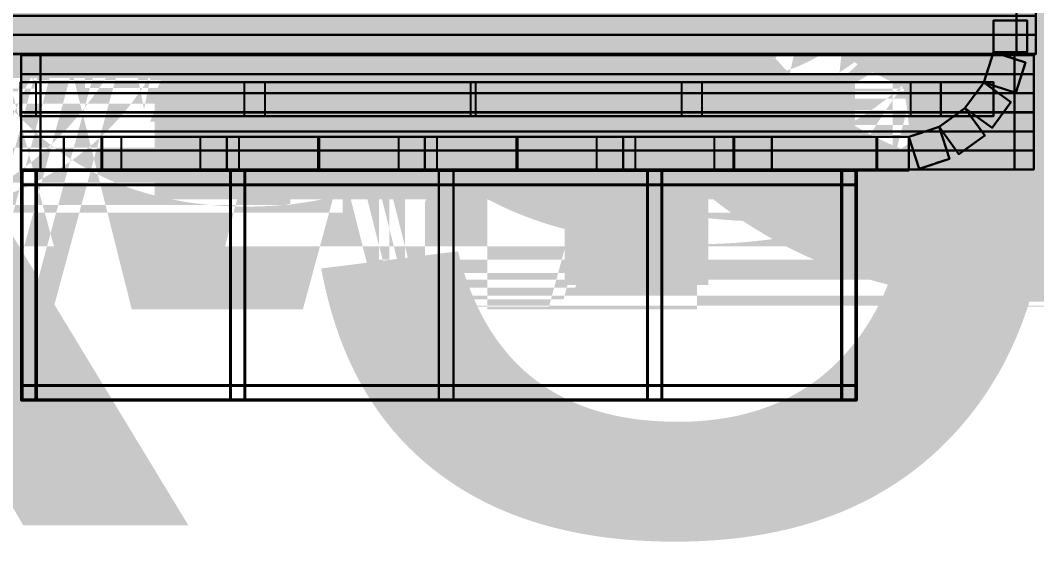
# Model space of a CAD drawing. Header units: inches. Extents: x 121 to 1265, y -33 to 627.
# Drawn here: x 627.2 to 733.3, y -15.5 to 39 of the extents above; entities that cross this region are included whole.
import ezdxf

# ---------------------------------------------------------------- set-up
doc = ezdxf.new("R2010")
doc.units = ezdxf.units.IN
doc.header["$MEASUREMENT"] = 0
for name, color, linetype in [('C5', 2, 'CONTINUOUS'), ('n5', 9, 'CONTINUOUS'), ('R1', 4, 'CONTINUOUS'), ('RT1', 7, 'CONTINUOUS'), ('W1', 5, 'CONTINUOUS')]:
    doc.layers.add(name, color=color, linetype=linetype)

msp = doc.modelspace()

# ---------------------------------------------------------------- linework, layer by layer
at = {"layer": 'C5'}
for points in [[(627.45, 23.24, 98.44), (627.45, -0.64, 98.44), (627.45, -0.64, 102), (627.45, 23.24, 102)], [(628.95, 23.24, 98.44), (628.95, -0.64, 98.44), (627.45, -0.64, 98.44), (627.45, 23.24, 98.44)], [(628.95, -0.64, 102), (628.95, 23.24, 102), (627.45, 23.24, 102), (627.45, -0.64, 102)], [(714.38, 23.24, 98.44), (627.45, 23.24, 98.44), (627.45, 23.24, 102), (714.38, 23.24, 102)], [(714.38, 21.74, 98.44), (627.45, 21.74, 98.44), (627.45, 23.24, 98.44), (714.38, 23.24, 98.44)], [(627.45, 21.74, 102), (714.38, 21.74, 102), (714.38, 23.24, 102), (627.45, 23.24, 102)], [(649.18, 23.24, 98.44), (649.18, -0.64, 98.44), (649.18, -0.64, 102), (649.18, 23.24, 102)], [(650.68, 23.24, 98.44), (650.68, -0.64, 98.44), (649.18, -0.64, 98.44), (649.18, 23.24, 98.44)], [(650.68, -0.64, 102), (650.68, 23.24, 102), (649.18, 23.24, 102), (649.18, -0.64, 102)], [(670.91, 23.24, 98.44), (670.91, -0.64, 98.44), (670.91, -0.64, 102), (670.91, 23.24, 102)], [(672.41, 23.24, 98.44), (672.41, -0.64, 98.44), (670.91, -0.64, 98.44), (670.91, 23.24, 98.44)], [(672.41, -0.64, 102), (672.41, 23.24, 102), (670.91, 23.24, 102), (670.91, -0.64, 102)], [(692.64, 23.24, 98.44), (692.64, -0.64, 98.44), (692.64, -0.64, 102), (692.64, 23.24, 102)], [(694.14, 23.24, 98.44), (694.14, -0.64, 98.44), (692.64, -0.64, 98.44), (692.64, 23.24, 98.44)], [(694.14, -0.64, 102), (694.14, 23.24, 102), (692.64, 23.24, 102), (692.64, -0.64, 102)], [(712.88, -0.64, 98.44), (712.88, 23.24, 98.44), (714.38, 23.24, 98.44), (714.38, -0.64, 98.44)], [(712.88, 23.24, 102), (712.88, -0.64, 102), (714.38, -0.64, 102), (714.38, 23.24, 102)], [(714.38, -0.64, 98.44), (714.38, 23.24, 98.44), (714.38, 23.24, 102), (714.38, -0.64, 102)], [(627.45, 0.86, 98.44), (714.38, 0.86, 98.44), (714.38, -0.64, 98.44), (627.45, -0.64, 98.44)], [(714.38, 0.86, 102), (627.45, 0.86, 102), (627.45, -0.64, 102), (714.38, -0.64, 102)], [(627.45, -0.64, 98.44), (714.38, -0.64, 98.44), (714.38, -0.64, 102), (627.45, -0.64, 102)]]:
    msp.add_3dface(points, dxfattribs=at)
at = {"layer": 'n5'}
for points in [[(731.18, 35.47, -6), (731.18, 224.08, -6), (733.18, 224.08, -6), (733.18, 35.47, -6)], [(731.18, 224.08), (731.18, 35.47), (733.18, 35.47), (733.18, 224.08)], [(733.18, 35.47, -6), (733.18, 224.08, -6), (733.18, 224.08), (733.18, 35.47)], [(733.18, 37.44, -6), (553.41, 37.44, -6), (553.41, 39.44, -6), (733.18, 39.44, -6)], [(553.41, 37.44), (733.18, 37.44), (733.18, 39.44), (553.41, 39.44)], [(553.41, 37.47, -6), (733.18, 37.47, -6), (733.18, 35.47, -6), (553.41, 35.47, -6)], [(733.18, 37.47), (553.41, 37.47), (553.41, 35.47), (733.18, 35.47)], [(733.18, 37.45, -6), (553.41, 37.45, -6), (553.41, 37.45), (733.18, 37.45)], [(733.18, 35.45, -6), (553.41, 35.45, -6), (553.41, 37.45, -6), (733.18, 37.45, -6)], [(553.41, 35.45), (733.18, 35.45), (733.18, 37.45), (553.41, 37.45)], [(553.41, 35.47, -6), (733.18, 35.47, -6), (733.18, 35.47), (553.41, 35.47)], [(732.98, 35.34, -6), (627.32, 35.34, -6), (627.32, 35.34), (732.98, 35.34)], [(732.98, 33.34, -6), (627.32, 33.34, -6), (627.32, 35.34, -6), (732.98, 35.34, -6)], [(627.32, 33.34), (732.98, 33.34), (732.98, 35.34), (627.32, 35.34)], [(627.32, 35.34, -6), (627.32, 23.39, -6), (627.32, 23.39), (627.32, 35.34)], [(629.32, 35.34, -6), (629.32, 23.39, -6), (627.32, 23.39, -6), (627.32, 35.34, -6)], [(629.32, 23.39), (629.32, 35.34), (627.32, 35.34), (627.32, 23.39)], [(730.98, 23.39, -6), (730.98, 35.34, -6), (732.98, 35.34, -6), (732.98, 23.39, -6)], [(730.98, 35.34), (730.98, 23.39), (732.98, 23.39), (732.98, 35.34)], [(732.98, 23.39, -6), (732.98, 35.34, -6), (732.98, 35.34), (732.98, 23.39)], [(732.98, 33.35, -6), (627.32, 33.35, -6), (627.32, 33.35), (732.98, 33.35)], [(732.98, 31.35, -6), (627.32, 31.35, -6), (627.32, 33.35, -6), (732.98, 33.35, -6)], [(627.32, 31.35), (732.98, 31.35), (732.98, 33.35), (627.32, 33.35)], [(732.98, 31.36, -6), (627.32, 31.36, -6), (627.32, 31.36), (732.98, 31.36)], [(732.98, 29.36, -6), (627.32, 29.36, -6), (627.32, 31.36, -6), (732.98, 31.36, -6)], [(627.32, 29.36), (732.98, 29.36), (732.98, 31.36), (627.32, 31.36)], [(732.98, 29.37, -6), (627.32, 29.37, -6), (627.32, 29.37), (732.98, 29.37)], [(732.98, 27.37, -6), (627.32, 27.37, -6), (627.32, 29.37, -6), (732.98, 29.37, -6)], [(627.32, 27.37), (732.98, 27.37), (732.98, 29.37), (627.32, 29.37)], [(732.98, 27.37, -6), (627.32, 27.37, -6), (627.32, 27.37), (732.98, 27.37)], [(732.98, 25.37, -6), (627.32, 25.37, -6), (627.32, 27.37, -6), (732.98, 27.37, -6)], [(627.32, 25.37), (732.98, 25.37), (732.98, 27.37), (627.32, 27.37)], [(627.32, 25.39, -6), (732.98, 25.39, -6), (732.98, 23.39, -6), (627.32, 23.39, -6)], [(732.98, 25.39), (627.32, 25.39), (627.32, 23.39), (732.98, 23.39)], [(732.98, 25.38, -6), (627.32, 25.38, -6), (627.32, 25.38), (732.98, 25.38)], [(732.98, 23.38, -6), (627.32, 23.38, -6), (627.32, 25.38, -6), (732.98, 25.38, -6)], [(627.32, 23.38), (732.98, 23.38), (732.98, 25.38), (627.32, 25.38)], [(627.32, 23.39, -6), (732.98, 23.39, -6), (732.98, 23.39), (627.32, 23.39)]]:
    msp.add_3dface(points, dxfattribs=at)
at = {"layer": 'R1'}
for points in [[(714.5, 23.33, 102.29), (627.32, 23.33, 102.29), (627.32, 23.28, 105.86), (714.5, 23.28, 105.86)], [(714.5, 21.83, 102.27), (627.32, 21.83, 102.27), (627.32, 23.33, 102.29), (714.5, 23.33, 102.29)], [(627.32, 23.33, 102.29), (627.32, -0.67, 102), (627.32, -0.72, 105.56), (627.32, 23.28, 105.86)], [(628.82, 23.33, 102.29), (628.82, -0.67, 102), (627.32, -0.67, 102), (627.32, 23.33, 102.29)], [(627.32, 21.78, 105.84), (714.5, 21.78, 105.84), (714.5, 23.28, 105.86), (627.32, 23.28, 105.86)], [(628.82, -0.72, 105.56), (628.82, 23.28, 105.86), (627.32, 23.28, 105.86), (627.32, -0.72, 105.56)], [(649.12, 23.33, 102.29), (649.12, -0.67, 102), (649.12, -0.72, 105.56), (649.12, 23.28, 105.86)], [(650.62, 23.33, 102.29), (650.62, -0.67, 102), (649.12, -0.67, 102), (649.12, 23.33, 102.29)], [(650.62, -0.72, 105.56), (650.62, 23.28, 105.86), (649.12, 23.28, 105.86), (649.12, -0.72, 105.56)], [(670.91, 23.33, 102.29), (670.91, -0.67, 102), (670.91, -0.72, 105.56), (670.91, 23.28, 105.86)], [(672.41, 23.33, 102.29), (672.41, -0.67, 102), (670.91, -0.67, 102), (670.91, 23.33, 102.29)], [(672.41, -0.72, 105.56), (672.41, 23.28, 105.86), (670.91, 23.28, 105.86), (670.91, -0.72, 105.56)], [(692.7, 23.33, 102.29), (692.7, -0.67, 102), (692.7, -0.72, 105.56), (692.7, 23.28, 105.86)], [(694.2, 23.33, 102.29), (694.2, -0.67, 102), (692.7, -0.67, 102), (692.7, 23.33, 102.29)], [(694.2, -0.72, 105.56), (694.2, 23.28, 105.86), (692.7, 23.28, 105.86), (692.7, -0.72, 105.56)], [(713, -0.67, 102), (713, 23.33, 102.29), (714.5, 23.33, 102.29), (714.5, -0.67, 102)], [(713, 23.28, 105.86), (713, -0.72, 105.56), (714.5, -0.72, 105.56), (714.5, 23.28, 105.86)], [(714.5, -0.67, 102), (714.5, 23.33, 102.29), (714.5, 23.28, 105.86), (714.5, -0.72, 105.56)], [(627.32, 0.83, 102.02), (714.5, 0.83, 102.02), (714.5, -0.67, 102), (627.32, -0.67, 102)], [(714.5, 0.78, 105.58), (627.32, 0.78, 105.58), (627.32, -0.72, 105.56), (714.5, -0.72, 105.56)], [(627.32, -0.67, 102), (714.5, -0.67, 102), (714.5, -0.72, 105.56), (627.32, -0.72, 105.56)]]:
    msp.add_3dface(points, dxfattribs=at)
at = {"layer": 'RT1'}
for points in [[(728.79, 32.5, 124.09), (728.76, 32.5, 122.64), (627.23, 32.5, 124.75), (627.26, 32.5, 126.2)], [(728.79, 32.5, 124.09), (627.26, 32.5, 126.2), (627.26, 28.96, 126.2), (728.79, 28.96, 124.09)], [(723.27, 28.96, 108.09), (627.26, 28.96, 110.09), (627.26, 32.5, 110.09), (723.27, 32.5, 108.09)], [(723.27, 32.5, 108.09), (627.26, 32.5, 110.09), (627.29, 32.5, 111.54), (723.3, 32.5, 109.55)], [(627.26, 28.96, 110.09), (627.26, 28.96, 126.17), (627.26, 32.5, 126.17), (627.26, 32.5, 110.09)], [(627.26, 32.5, 110.09), (627.26, 32.5, 126.17), (628.72, 32.5, 126.17), (628.72, 32.5, 110.09)], [(650.63, 32.5, 125.72), (628.83, 32.5, 111.26), (628.83, 28.96, 111.26), (650.63, 28.96, 125.72)], [(650.63, 32.5, 125.72), (651.44, 32.5, 124.5), (629.63, 32.5, 110.04), (628.83, 32.5, 111.26)], [(674.24, 32.5, 110.32), (673.39, 32.5, 109.14), (651.9, 32.5, 124.49), (652.75, 32.5, 125.67)], [(674.24, 32.5, 110.32), (652.75, 32.5, 125.67), (652.75, 28.96, 125.67), (674.24, 28.96, 110.32)], [(696.24, 32.5, 124.77), (674.73, 32.5, 110.3), (674.73, 28.96, 110.3), (696.24, 28.96, 124.77)], [(696.24, 32.5, 124.77), (697.05, 32.5, 123.56), (675.54, 32.5, 109.1), (674.73, 32.5, 110.3)], [(720.14, 32.5, 109.37), (719.3, 32.5, 108.18), (697.51, 32.5, 123.53), (698.35, 32.5, 124.72)], [(720.14, 32.5, 109.37), (698.35, 32.5, 124.72), (698.35, 28.96, 124.72), (720.14, 28.96, 109.37)], [(728.79, 32.5, 127.84), (723.27, 32.5, 108.09), (721.87, 32.5, 108.48), (727.38, 32.5, 128.23)], [(728.79, 28.96, 127.84), (723.27, 28.96, 108.09), (723.27, 32.5, 108.09), (728.79, 32.5, 127.84)], [(728.79, 28.96, 124.09), (627.26, 28.96, 126.2), (627.23, 28.96, 124.75), (728.76, 28.96, 122.64)], [(723.27, 28.96, 108.09), (723.3, 28.96, 109.55), (627.29, 28.96, 111.54), (627.26, 28.96, 110.09)], [(627.26, 28.96, 110.09), (628.72, 28.96, 110.09), (628.72, 28.96, 126.17), (627.26, 28.96, 126.17)], [(650.63, 28.96, 125.72), (628.83, 28.96, 111.26), (629.63, 28.96, 110.04), (651.44, 28.96, 124.5)], [(674.24, 28.96, 110.32), (652.75, 28.96, 125.67), (651.9, 28.96, 124.49), (673.39, 28.96, 109.14)], [(696.24, 28.96, 124.77), (674.73, 28.96, 110.3), (675.54, 28.96, 109.1), (697.05, 28.96, 123.56)], [(720.14, 28.96, 109.37), (698.35, 28.96, 124.72), (697.51, 28.96, 123.53), (719.3, 28.96, 108.18)], [(728.79, 28.96, 127.84), (727.38, 28.96, 128.23), (721.87, 28.96, 108.48), (723.27, 28.96, 108.09)]]:
    msp.add_3dface(points, dxfattribs=at)
at = {"layer": 'W1'}
for points in [[(728.79, 35.64), (728.79, 38.96), (732.29, 38.96), (732.29, 35.64)], [(728.79, 35.64, 1.5), (728.79, 38.96, 1.5), (728.79, 38.96), (728.79, 35.64)], [(728.79, 38.96), (728.79, 38.96, 138), (732.29, 38.96, 138), (732.29, 38.96)], [(728.79, 37.46), (728.79, 37.46, 138), (728.79, 38.96, 138), (728.79, 38.96)], [(728.79, 38.96, 138), (728.79, 35.64, 138), (732.29, 35.64, 138), (732.29, 38.96, 138)], [(728.79, 38.96, 136.5), (728.79, 35.64, 136.5), (728.79, 35.64, 138), (728.79, 38.96, 138)], [(728.79, 38.96, 46), (728.79, 35.64, 46), (732.29, 35.64, 46), (732.29, 38.96, 46)], [(728.79, 38.96, 44.5), (728.79, 35.64, 44.5), (728.79, 35.64, 46), (728.79, 38.96, 46)], [(728.79, 38.96, 92), (728.79, 35.64, 92), (732.29, 35.64, 92), (732.29, 38.96, 92)], [(728.79, 38.96, 90.5), (728.79, 35.64, 90.5), (728.79, 35.64, 92), (728.79, 38.96, 92)], [(732.29, 38.96, 1.5), (732.29, 35.64, 1.5), (732.29, 35.64), (732.29, 38.96)], [(732.29, 37.46, 138), (732.29, 37.46), (732.29, 38.96), (732.29, 38.96, 138)], [(732.29, 35.64, 136.5), (732.29, 38.96, 136.5), (732.29, 38.96, 138), (732.29, 35.64, 138)], [(732.29, 35.64, 44.5), (732.29, 38.96, 44.5), (732.29, 38.96, 46), (732.29, 35.64, 46)], [(732.29, 35.64, 90.5), (732.29, 38.96, 90.5), (732.29, 38.96, 92), (732.29, 35.64, 92)], [(728.79, 37.14, 138), (728.79, 37.14), (728.79, 35.64), (728.79, 35.64, 138)], [(732.29, 37.14), (732.29, 37.14, 138), (732.29, 35.64, 138), (732.29, 35.64)], [(727.76, 32.47), (728.79, 35.64), (732.11, 34.56), (731.09, 31.39)], [(727.76, 32.47, 1.5), (728.79, 35.64, 1.5), (728.79, 35.64), (727.76, 32.47)], [(728.79, 35.64, 138), (727.76, 32.47, 138), (731.09, 31.39, 138), (732.11, 34.56, 138)], [(728.79, 35.64, 136.5), (727.76, 32.47, 136.5), (727.76, 32.47, 138), (728.79, 35.64, 138)], [(728.79, 35.64, 46), (727.76, 32.47, 46), (731.09, 31.39, 46), (732.11, 34.56, 46)], [(728.79, 35.64, 44.5), (727.76, 32.47, 44.5), (727.76, 32.47, 46), (728.79, 35.64, 46)], [(728.79, 35.64, 92), (727.76, 32.47, 92), (731.09, 31.39, 92), (732.11, 34.56, 92)], [(728.79, 35.64, 90.5), (727.76, 32.47, 90.5), (727.76, 32.47, 92), (728.79, 35.64, 92)], [(728.32, 34.21), (728.32, 34.21, 138), (728.79, 35.64, 138), (728.79, 35.64)], [(728.79, 35.64), (728.79, 35.64, 138), (732.11, 34.56, 138), (732.11, 34.56)], [(728.79, 35.64, 138), (728.79, 35.64), (732.29, 35.64), (732.29, 35.64, 138)], [(732.11, 34.56, 1.5), (731.09, 31.39, 1.5), (731.09, 31.39), (732.11, 34.56)], [(731.09, 31.39, 136.5), (732.11, 34.56, 136.5), (732.11, 34.56, 138), (731.09, 31.39, 138)], [(731.09, 31.39, 44.5), (732.11, 34.56, 44.5), (732.11, 34.56, 46), (731.09, 31.39, 46)], [(731.09, 31.39, 90.5), (732.11, 34.56, 90.5), (732.11, 34.56, 92), (731.09, 31.39, 92)], [(731.65, 33.13, 138), (731.65, 33.13), (732.11, 34.56), (732.11, 34.56, 138)], [(728.22, 33.9, 138), (728.22, 33.9), (727.76, 32.47), (727.76, 32.47, 138)], [(725.8, 29.78), (727.76, 32.47), (730.59, 30.42), (728.63, 27.73)], [(725.8, 29.78, 1.5), (727.76, 32.47, 1.5), (727.76, 32.47), (725.8, 29.78)], [(727.76, 32.47, 138), (725.8, 29.78, 138), (728.63, 27.73, 138), (730.59, 30.42, 138)], [(727.76, 32.47, 136.5), (725.8, 29.78, 136.5), (725.8, 29.78, 138), (727.76, 32.47, 138)], [(727.76, 32.47, 46), (725.8, 29.78, 46), (728.63, 27.73, 46), (730.59, 30.42, 46)], [(727.76, 32.47, 44.5), (725.8, 29.78, 44.5), (725.8, 29.78, 46), (727.76, 32.47, 46)], [(727.76, 32.47, 92), (725.8, 29.78, 92), (728.63, 27.73, 92), (730.59, 30.42, 92)], [(727.76, 32.47, 90.5), (725.8, 29.78, 90.5), (725.8, 29.78, 92), (727.76, 32.47, 92)], [(726.88, 31.26), (726.88, 31.26, 138), (727.76, 32.47, 138), (727.76, 32.47)], [(727.76, 32.47), (727.76, 32.47, 138), (730.59, 30.42, 138), (730.59, 30.42)], [(727.76, 32.47, 138), (727.76, 32.47), (731.09, 31.39), (731.09, 31.39, 138)], [(731.55, 32.82), (731.55, 32.82, 138), (731.09, 31.39, 138), (731.09, 31.39)], [(726.68, 31, 138), (726.68, 31), (725.8, 29.78), (725.8, 29.78, 138)], [(723.11, 27.83), (725.8, 29.78), (727.86, 26.95), (725.17, 25)], [(723.11, 27.83, 1.5), (725.8, 29.78, 1.5), (725.8, 29.78), (723.11, 27.83)], [(725.8, 29.78, 138), (723.11, 27.83, 138), (725.17, 25, 138), (727.86, 26.95, 138)], [(725.8, 29.78, 136.5), (723.11, 27.83, 136.5), (723.11, 27.83, 138), (725.8, 29.78, 138)], [(725.8, 29.78, 46), (723.11, 27.83, 46), (725.17, 25, 46), (727.86, 26.95, 46)], [(725.8, 29.78, 44.5), (723.11, 27.83, 44.5), (723.11, 27.83, 46), (725.8, 29.78, 46)], [(725.8, 29.78, 92), (723.11, 27.83, 92), (725.17, 25, 92), (727.86, 26.95, 92)], [(725.8, 29.78, 90.5), (723.11, 27.83, 90.5), (723.11, 27.83, 92), (725.8, 29.78, 92)], [(724.59, 28.9), (724.59, 28.9, 138), (725.8, 29.78, 138), (725.8, 29.78)], [(725.8, 29.78), (725.8, 29.78, 138), (727.86, 26.95, 138), (727.86, 26.95)], [(725.8, 29.78, 138), (725.8, 29.78), (728.63, 27.73), (728.63, 27.73, 138)], [(730.59, 30.42, 1.5), (728.63, 27.73, 1.5), (728.63, 27.73), (730.59, 30.42)], [(728.63, 27.73, 136.5), (730.59, 30.42, 136.5), (730.59, 30.42, 138), (728.63, 27.73, 138)], [(728.63, 27.73, 44.5), (730.59, 30.42, 44.5), (730.59, 30.42, 46), (728.63, 27.73, 46)], [(728.63, 27.73, 90.5), (730.59, 30.42, 90.5), (730.59, 30.42, 92), (728.63, 27.73, 92)], [(729.71, 29.2, 138), (729.71, 29.2), (730.59, 30.42), (730.59, 30.42, 138)], [(724.33, 28.71, 138), (724.33, 28.71), (723.11, 27.83), (723.11, 27.83, 138)], [(729.52, 28.94), (729.52, 28.94, 138), (728.63, 27.73, 138), (728.63, 27.73)], [(719.95, 26.8), (723.11, 27.83), (724.19, 24.5), (721.03, 23.47)], [(719.95, 26.8, 1.5), (723.11, 27.83, 1.5), (723.11, 27.83), (719.95, 26.8)], [(723.11, 27.83, 138), (719.95, 26.8, 138), (721.03, 23.47, 138), (724.19, 24.5, 138)], [(723.11, 27.83, 136.5), (719.95, 26.8, 136.5), (719.95, 26.8, 138), (723.11, 27.83, 138)], [(723.11, 27.83, 46), (719.95, 26.8, 46), (721.03, 23.47, 46), (724.19, 24.5, 46)], [(723.11, 27.83, 44.5), (719.95, 26.8, 44.5), (719.95, 26.8, 46), (723.11, 27.83, 46)], [(723.11, 27.83, 92), (719.95, 26.8, 92), (721.03, 23.47, 92), (724.19, 24.5, 92)], [(723.11, 27.83, 90.5), (719.95, 26.8, 90.5), (719.95, 26.8, 92), (723.11, 27.83, 92)], [(721.69, 27.36), (721.69, 27.36, 138), (723.11, 27.83, 138), (723.11, 27.83)], [(723.11, 27.83), (723.11, 27.83, 138), (724.19, 24.5, 138), (724.19, 24.5)], [(723.11, 27.83, 138), (723.11, 27.83), (725.17, 25), (725.17, 25, 138)], [(716.57, 23.3), (627.29, 23.3), (627.29, 26.8), (716.57, 26.8)], [(627.29, 26.8, 1.5), (716.57, 26.8, 1.5), (716.57, 26.8), (627.29, 26.8)], [(627.29, 23.3), (627.29, 23.3, 138), (627.29, 26.8, 138), (627.29, 26.8)], [(628.79, 26.8, 138), (628.79, 26.8), (627.29, 26.8), (627.29, 26.8, 138)], [(627.29, 23.3, 138), (716.57, 23.3, 138), (716.57, 26.8, 138), (627.29, 26.8, 138)], [(716.57, 26.8, 136.5), (627.29, 26.8, 136.5), (627.29, 26.8, 138), (716.57, 26.8, 138)], [(627.29, 23.3, 46), (631.77, 23.3, 46), (631.77, 26.8, 46), (627.29, 26.8, 46)], [(631.77, 26.8, 44.5), (627.29, 26.8, 44.5), (627.29, 26.8, 46), (631.77, 26.8, 46)], [(627.29, 23.3, 92), (631.77, 23.3, 92), (631.77, 26.8, 92), (627.29, 26.8, 92)], [(631.77, 26.8, 90.5), (627.29, 26.8, 90.5), (627.29, 26.8, 92), (631.77, 26.8, 92)], [(631.77, 23.3), (631.77, 23.3, 138), (631.77, 26.8, 138), (631.77, 26.8)], [(633.27, 26.8, 138), (633.27, 26.8), (631.77, 26.8), (631.77, 26.8, 138)], [(635.7, 23.3, 96), (631.77, 23.3, 96), (631.77, 26.8, 96), (635.7, 26.8, 96)], [(631.77, 26.8, 97.5), (635.7, 26.8, 97.5), (635.7, 26.8, 96), (631.77, 26.8, 96)], [(631.77, 23.3, 46), (635.7, 23.3, 46), (635.7, 26.8, 46), (631.77, 26.8, 46)], [(635.7, 26.8, 44.5), (631.77, 26.8, 44.5), (631.77, 26.8, 46), (635.7, 26.8, 46)], [(631.77, 23.3, 92), (635.7, 23.3, 92), (635.7, 26.8, 92), (631.77, 26.8, 92)], [(635.7, 26.8, 90.5), (631.77, 26.8, 90.5), (631.77, 26.8, 92), (635.7, 26.8, 92)], [(634.2, 26.8), (634.2, 26.8, 138), (635.7, 26.8, 138), (635.7, 26.8)], [(635.7, 23.3, 138), (635.7, 23.3), (635.7, 26.8), (635.7, 26.8, 138)], [(701.7, 23.3, 96), (635.7, 23.3, 96), (635.7, 26.8, 96), (701.7, 26.8, 96)], [(635.7, 26.8, 97.5), (701.7, 26.8, 97.5), (701.7, 26.8, 96), (635.7, 26.8, 96)], [(635.77, 23.3, 96), (635.77, 23.3, 138), (635.77, 26.8, 138), (635.77, 26.8, 96)], [(637.27, 26.8, 138), (637.27, 26.8, 96), (635.77, 26.8, 96), (635.77, 26.8, 138)], [(635.77, 23.3, 112), (701.64, 23.3, 112), (701.64, 26.8, 112), (635.77, 26.8, 112)], [(701.64, 26.8, 110.5), (635.77, 26.8, 110.5), (635.77, 26.8, 112), (701.64, 26.8, 112)], [(637.74, 23.3, 96), (646.03, 23.3, 112), (646.03, 26.8, 112), (637.74, 26.8, 96)], [(647.36, 26.8, 111.31), (639.07, 26.8, 95.31), (637.74, 26.8, 96), (646.03, 26.8, 112)], [(647.27, 26.8, 112), (647.27, 26.8, 138), (648.77, 26.8, 138), (648.77, 26.8, 112)], [(656.97, 26.8, 95.31), (648.68, 26.8, 111.31), (650.01, 26.8, 112), (658.3, 26.8, 96)], [(648.77, 23.3, 138), (648.77, 23.3, 112), (648.77, 26.8, 112), (648.77, 26.8, 138)], [(650.01, 23.3, 112), (658.3, 23.3, 96), (658.3, 26.8, 96), (650.01, 26.8, 112)], [(658.42, 23.3, 96), (666.71, 23.3, 112), (666.71, 26.8, 112), (658.42, 26.8, 96)], [(668.04, 26.8, 111.31), (659.75, 26.8, 95.31), (658.42, 26.8, 96), (666.71, 26.8, 112)], [(667.95, 26.8, 112), (667.95, 26.8, 138), (669.45, 26.8, 138), (669.45, 26.8, 112)], [(677.66, 26.8, 95.31), (669.36, 26.8, 111.31), (670.7, 26.8, 112), (678.99, 26.8, 96)], [(669.45, 23.3, 138), (669.45, 23.3, 112), (669.45, 26.8, 112), (669.45, 26.8, 138)], [(670.7, 23.3, 112), (678.99, 23.3, 96), (678.99, 26.8, 96), (670.7, 26.8, 112)], [(679.11, 23.3, 96), (687.4, 23.3, 112), (687.4, 26.8, 112), (679.11, 26.8, 96)], [(688.73, 26.8, 111.31), (680.44, 26.8, 95.31), (679.11, 26.8, 96), (687.4, 26.8, 112)], [(688.64, 26.8, 112), (688.64, 26.8, 138), (690.14, 26.8, 138), (690.14, 26.8, 112)], [(698.34, 26.8, 95.31), (690.05, 26.8, 111.31), (691.38, 26.8, 112), (699.67, 26.8, 96)], [(690.14, 23.3, 138), (690.14, 23.3, 112), (690.14, 26.8, 112), (690.14, 26.8, 138)], [(691.38, 23.3, 112), (699.67, 23.3, 96), (699.67, 26.8, 96), (691.38, 26.8, 112)], [(700.14, 26.8, 96), (700.14, 26.8, 138), (701.64, 26.8, 138), (701.64, 26.8, 96)], [(701.64, 23.3, 138), (701.64, 23.3, 96), (701.64, 26.8, 96), (701.64, 26.8, 138)], [(701.7, 23.3), (701.7, 23.3, 138), (701.7, 26.8, 138), (701.7, 26.8)], [(703.2, 26.8, 138), (703.2, 26.8), (701.7, 26.8), (701.7, 26.8, 138)], [(705.64, 23.3, 96), (701.7, 23.3, 96), (701.7, 26.8, 96), (705.64, 26.8, 96)], [(701.7, 26.8, 97.5), (705.64, 26.8, 97.5), (705.64, 26.8, 96), (701.7, 26.8, 96)], [(701.7, 23.3, 46), (705.64, 23.3, 46), (705.64, 26.8, 46), (701.7, 26.8, 46)], [(705.64, 26.8, 44.5), (701.7, 26.8, 44.5), (701.7, 26.8, 46), (705.64, 26.8, 46)], [(701.7, 23.3, 92), (705.64, 23.3, 92), (705.64, 26.8, 92), (701.7, 26.8, 92)], [(705.64, 26.8, 90.5), (701.7, 26.8, 90.5), (701.7, 26.8, 92), (705.64, 26.8, 92)], [(704.14, 26.8), (704.14, 26.8, 138), (705.64, 26.8, 138), (705.64, 26.8)], [(705.64, 23.3, 138), (705.64, 23.3), (705.64, 26.8), (705.64, 26.8, 138)], [(705.64, 23.3, 46), (716.57, 23.3, 46), (716.57, 26.8, 46), (705.64, 26.8, 46)], [(716.57, 26.8, 44.5), (705.64, 26.8, 44.5), (705.64, 26.8, 46), (716.57, 26.8, 46)], [(705.64, 23.3, 92), (716.57, 23.3, 92), (716.57, 26.8, 92), (705.64, 26.8, 92)], [(716.57, 26.8, 90.5), (705.64, 26.8, 90.5), (705.64, 26.8, 92), (716.57, 26.8, 92)], [(715.07, 26.8), (715.07, 26.8, 138), (716.57, 26.8, 138), (716.57, 26.8)], [(716.57, 23.3, 138), (716.57, 23.3), (716.57, 26.8), (716.57, 26.8, 138)], [(716.62, 26.8), (719.94, 26.8), (719.94, 23.3), (716.62, 23.3)], [(716.62, 26.8, 1.5), (719.94, 26.8, 1.5), (719.94, 26.8), (716.62, 26.8)], [(719.94, 26.8, 138), (716.62, 26.8, 138), (716.62, 23.3, 138), (719.94, 23.3, 138)], [(719.94, 26.8, 136.5), (716.62, 26.8, 136.5), (716.62, 26.8, 138), (719.94, 26.8, 138)], [(716.62, 26.8, 138), (716.62, 26.8), (716.62, 23.3), (716.62, 23.3, 138)], [(718.12, 26.8, 138), (718.12, 26.8), (716.62, 26.8), (716.62, 26.8, 138)], [(719.94, 26.8, 46), (716.62, 26.8, 46), (716.62, 23.3, 46), (719.94, 23.3, 46)], [(719.94, 26.8, 44.5), (716.62, 26.8, 44.5), (716.62, 26.8, 46), (719.94, 26.8, 46)], [(719.94, 26.8, 92), (716.62, 26.8, 92), (716.62, 23.3, 92), (719.94, 23.3, 92)], [(719.94, 26.8, 90.5), (716.62, 26.8, 90.5), (716.62, 26.8, 92), (719.94, 26.8, 92)], [(718.44, 26.8), (718.44, 26.8, 138), (719.94, 26.8, 138), (719.94, 26.8)], [(719.94, 26.8), (719.94, 26.8, 138), (719.94, 23.3, 138), (719.94, 23.3)], [(721.38, 27.26, 138), (721.38, 27.26), (719.95, 26.8), (719.95, 26.8, 138)], [(719.95, 26.8, 138), (719.95, 26.8), (721.03, 23.47), (721.03, 23.47, 138)], [(727.86, 26.95, 1.5), (725.17, 25, 1.5), (725.17, 25), (727.86, 26.95)], [(725.17, 25, 136.5), (727.86, 26.95, 136.5), (727.86, 26.95, 138), (725.17, 25, 138)], [(725.17, 25, 44.5), (727.86, 26.95, 44.5), (727.86, 26.95, 46), (725.17, 25, 46)], [(725.17, 25, 90.5), (727.86, 26.95, 90.5), (727.86, 26.95, 92), (725.17, 25, 92)], [(726.65, 26.07, 138), (726.65, 26.07), (727.86, 26.95), (727.86, 26.95, 138)], [(726.38, 25.88), (726.38, 25.88, 138), (725.17, 25, 138), (725.17, 25)], [(724.19, 24.5, 1.5), (721.03, 23.47, 1.5), (721.03, 23.47), (724.19, 24.5)], [(721.03, 23.47, 136.5), (724.19, 24.5, 136.5), (724.19, 24.5, 138), (721.03, 23.47, 138)], [(721.03, 23.47, 44.5), (724.19, 24.5, 44.5), (724.19, 24.5, 46), (721.03, 23.47, 46)], [(721.03, 23.47, 90.5), (724.19, 24.5, 90.5), (724.19, 24.5, 92), (721.03, 23.47, 92)], [(722.77, 24.04, 138), (722.77, 24.04), (724.19, 24.5), (724.19, 24.5, 138)], [(722.46, 23.93), (722.46, 23.93, 138), (721.03, 23.47, 138), (721.03, 23.47)], [(716.57, 23.3, 1.5), (627.29, 23.3, 1.5), (627.29, 23.3), (716.57, 23.3)], [(628.79, 23.3), (628.79, 23.3, 138), (627.29, 23.3, 138), (627.29, 23.3)], [(627.29, 23.3, 136.5), (716.57, 23.3, 136.5), (716.57, 23.3, 138), (627.29, 23.3, 138)], [(627.29, 23.3, 44.5), (631.77, 23.3, 44.5), (631.77, 23.3, 46), (627.29, 23.3, 46)], [(627.29, 23.3, 90.5), (631.77, 23.3, 90.5), (631.77, 23.3, 92), (627.29, 23.3, 92)], [(633.27, 23.3), (633.27, 23.3, 138), (631.77, 23.3, 138), (631.77, 23.3)], [(635.7, 23.3, 97.5), (631.77, 23.3, 97.5), (631.77, 23.3, 96), (635.7, 23.3, 96)], [(631.77, 23.3, 44.5), (635.7, 23.3, 44.5), (635.7, 23.3, 46), (631.77, 23.3, 46)], [(631.77, 23.3, 90.5), (635.7, 23.3, 90.5), (635.7, 23.3, 92), (631.77, 23.3, 92)], [(634.2, 23.3, 138), (634.2, 23.3), (635.7, 23.3), (635.7, 23.3, 138)], [(701.7, 23.3, 97.5), (635.7, 23.3, 97.5), (635.7, 23.3, 96), (701.7, 23.3, 96)], [(637.27, 23.3, 96), (637.27, 23.3, 138), (635.77, 23.3, 138), (635.77, 23.3, 96)], [(635.77, 23.3, 110.5), (701.64, 23.3, 110.5), (701.64, 23.3, 112), (635.77, 23.3, 112)], [(639.07, 23.3, 95.31), (647.36, 23.3, 111.31), (646.03, 23.3, 112), (637.74, 23.3, 96)], [(647.27, 23.3, 138), (647.27, 23.3, 112), (648.77, 23.3, 112), (648.77, 23.3, 138)], [(648.68, 23.3, 111.31), (656.97, 23.3, 95.31), (658.3, 23.3, 96), (650.01, 23.3, 112)], [(659.75, 23.3, 95.31), (668.04, 23.3, 111.31), (666.71, 23.3, 112), (658.42, 23.3, 96)], [(667.95, 23.3, 138), (667.95, 23.3, 112), (669.45, 23.3, 112), (669.45, 23.3, 138)], [(669.36, 23.3, 111.31), (677.66, 23.3, 95.31), (678.99, 23.3, 96), (670.7, 23.3, 112)], [(680.44, 23.3, 95.31), (688.73, 23.3, 111.31), (687.4, 23.3, 112), (679.11, 23.3, 96)], [(688.64, 23.3, 138), (688.64, 23.3, 112), (690.14, 23.3, 112), (690.14, 23.3, 138)], [(690.05, 23.3, 111.31), (698.34, 23.3, 95.31), (699.67, 23.3, 96), (691.38, 23.3, 112)], [(700.14, 23.3, 138), (700.14, 23.3, 96), (701.64, 23.3, 96), (701.64, 23.3, 138)], [(703.2, 23.3), (703.2, 23.3, 138), (701.7, 23.3, 138), (701.7, 23.3)], [(705.64, 23.3, 97.5), (701.7, 23.3, 97.5), (701.7, 23.3, 96), (705.64, 23.3, 96)], [(701.7, 23.3, 44.5), (705.64, 23.3, 44.5), (705.64, 23.3, 46), (701.7, 23.3, 46)], [(701.7, 23.3, 90.5), (705.64, 23.3, 90.5), (705.64, 23.3, 92), (701.7, 23.3, 92)], [(704.14, 23.3, 138), (704.14, 23.3), (705.64, 23.3), (705.64, 23.3, 138)], [(705.64, 23.3, 44.5), (716.57, 23.3, 44.5), (716.57, 23.3, 46), (705.64, 23.3, 46)], [(705.64, 23.3, 90.5), (716.57, 23.3, 90.5), (716.57, 23.3, 92), (705.64, 23.3, 92)], [(715.07, 23.3, 138), (715.07, 23.3), (716.57, 23.3), (716.57, 23.3, 138)], [(719.94, 23.3, 1.5), (716.62, 23.3, 1.5), (716.62, 23.3), (719.94, 23.3)], [(716.62, 23.3, 136.5), (719.94, 23.3, 136.5), (719.94, 23.3, 138), (716.62, 23.3, 138)], [(718.12, 23.3), (718.12, 23.3, 138), (716.62, 23.3, 138), (716.62, 23.3)], [(716.62, 23.3, 44.5), (719.94, 23.3, 44.5), (719.94, 23.3, 46), (716.62, 23.3, 46)], [(716.62, 23.3, 90.5), (719.94, 23.3, 90.5), (719.94, 23.3, 92), (716.62, 23.3, 92)], [(718.44, 23.3, 138), (718.44, 23.3), (719.94, 23.3), (719.94, 23.3, 138)]]:
    msp.add_3dface(points, dxfattribs=at)

# ---------------------------------------------------------------- texts
at = {"layer": 'C5t'}
msp.add_text('C2', height=120, dxfattribs=at).set_placement((670.91, 11.3, 102.37))
at = {"layer": 'n1t'}
msp.add_text('W144', height=120, dxfattribs=at).set_placement((238.28, 35.36, 135.94))
at = {"layer": 'n5t'}
for s, p in [('C29', (680.15, 29.37, -2.06)), ('C26', (517.28, 20.27, -2.06))]:
    msp.add_text(s, height=120, dxfattribs=at).set_placement(p)
at = {"layer": 'R1t'}
for s, p in [('R1', (670.88, 11.33, 106.23)), ('R5', (536.32, -13.77, 170.4))]:
    msp.add_text(s, height=120, dxfattribs=at).set_placement(p)
at = {"layer": 'W1t'}
for s, p in [('W181', (728.79, 37.3, 141.94)), ('W103', (235.37, 35.36, 135.94)), ('W108', (273.16, 35.36, 135.94)), ('W195', (411.13, 35.36, 167.65)), ('W29', (536.31, 35.33, 195.94)), ('W106', (233.34, 34.69, 135.94)), ('W102', (275.24, 34.69, 135.94)), ('W180', (728.27, 34.06, 141.94)), ('W107', (232.07, 32.94, 135.94)), ('W101', (276.51, 32.94, 135.94)), ('W204', (508.57, 31.56, 195.94)), ('W203', (510.27, 31.83, 195.94)), ('W202', (562.32, 31.83, 195.94)), ('W201', (564.02, 31.56, 195.94)), ('W179', (726.78, 31.13, 141.94)), ('W196', (411.94, 30.26, 167.86)), ('W205', (507.04, 30.78, 195.94)), ('W200', (565.55, 30.78, 195.94)), ('W206', (505.82, 29.56, 195.94)), ('W194', (566.76, 29.57, 195.94)), ('W178', (724.46, 28.81, 141.94)), ('W207', (505.04, 28.03, 195.94)), ('W193', (567.54, 28.03, 195.94)), ('W176', (718.28, 26.8, 141.94)), ('W197', (414.28, 25.67, 168.03)), ('W177', (721.53, 27.31, 141.94)), ('W208', (504.77, 23.34, 195.94)), ('W198', (417.94, 22.02, 168.16)), ('W47', (671.93, 23.3, 141.94)), ('W100', (276.49, 21.22, 135.94)), ('W117', (232.11, 21.22, 135.94)), ('W118', (233.38, 19.47, 135.94)), ('W199', (422.53, 19.68, 168.23)), ('W141', (567.8, 21.2, 195.94)), ('W109', (235.44, 18.8, 135.94)), ('W39', (501.27, 17.29, 195.94)), ('W175', (427.98, 18.87, 171.8)), ('W209', (465.73, 15.37, 170.06)), ('W49', (597.51, 15.37, 170.06)), ('W225', (505.12, 13.98, 195.94)), ('W226', (506.19, 11.89, 195.94)), ('W191', (567.53, 12.6, 195.94)), ('W190', (566.75, 11.06, 195.94)), ('W227', (507.85, 10.23, 195.94)), ('W189', (565.53, 9.85, 195.94)), ('W228', (509.94, 9.17, 195.94)), ('W182', (512.26, 8.8, 195.94)), ('W28', (538.32, 8.8, 195.94)), ('W188', (564, 9.07, 195.94))]:
    msp.add_text(s, height=120, dxfattribs=at).set_placement(p)

doc.saveas('drawing.dxf')
